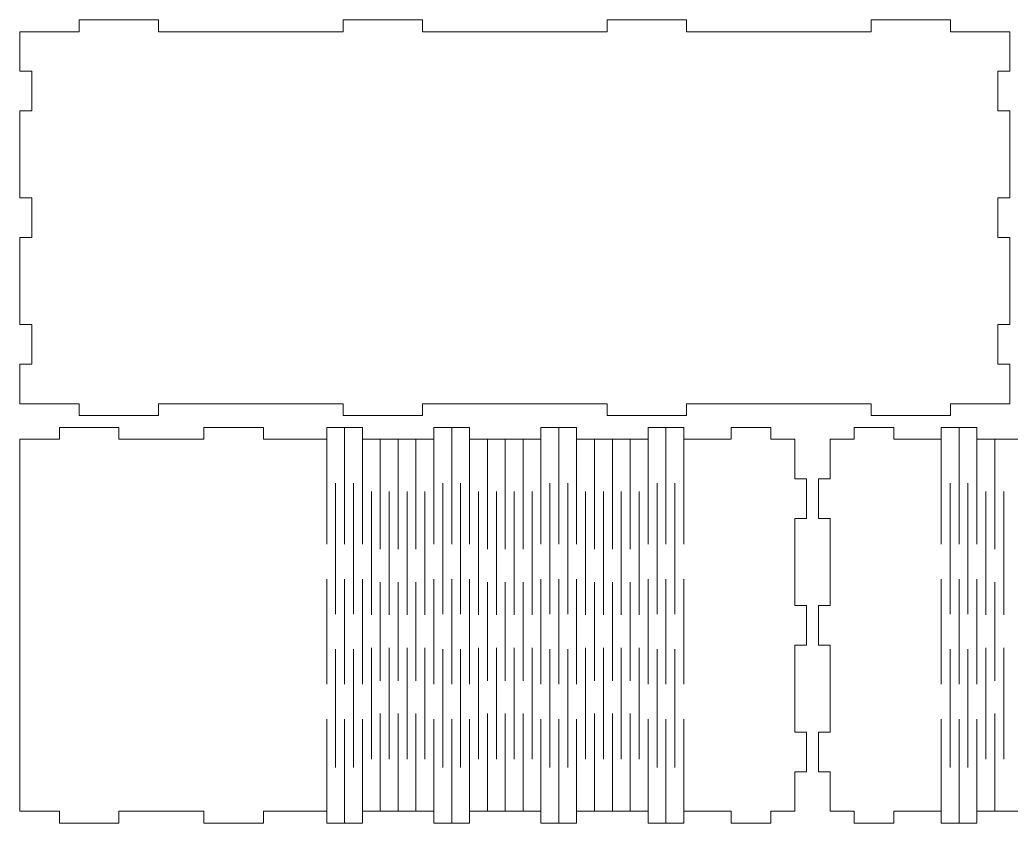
# Model space of a CAD drawing. Header units: millimetres. Extents: x -361 to 361, y -645 to 645.
# Drawn here: x -348.4 to -98.1, y -645.1 to -442.1 of the extents above; entities that cross this region are included whole.
import ezdxf

# ---------------------------------------------------------------- set-up
doc = ezdxf.new("R2010")
doc.units = ezdxf.units.MM
doc.header["$MEASUREMENT"] = 0
doc.layers.add('Camada 1', color=7, linetype='Continuous')

msp = doc.modelspace()

# ---------------------------------------------------------------- linework, layer by layer
at = {"layer": 'Camada 1', "color": 250, "lineweight": 20}
for points, knots in [([(-101.45, -465.1233), (-101.45, -465.1233), (-101.45, -455.1233), (-101.45, -455.1233), (-101.45, -455.1233), (-101.45, -455.1233), (-98.45, -455.1233), (-98.45, -455.1233), (-98.45, -455.1233), (-98.45, -455.1233), (-98.45, -445.1233), (-98.45, -445.1233), (-98.45, -445.1233), (-98.45, -445.1233), (-113.45, -445.1233), (-113.45, -445.1233), (-113.45, -445.1233), (-113.45, -445.1233), (-113.45, -442.1233), (-113.45, -442.1233), (-113.45, -442.1233), (-113.45, -442.1233), (-133.45, -442.1233), (-133.45, -442.1233), (-133.45, -442.1233), (-133.45, -442.1233), (-133.45, -445.1233), (-133.45, -445.1233), (-133.45, -445.1233), (-133.45, -445.1233), (-180.1167, -445.1233), (-180.1167, -445.1233), (-180.1167, -445.1233), (-180.1167, -445.1233), (-180.1167, -442.1233), (-180.1167, -442.1233), (-180.1167, -442.1233), (-180.1167, -442.1233), (-200.1167, -442.1233), (-200.1167, -442.1233), (-200.1167, -442.1233), (-200.1167, -442.1233), (-200.1167, -445.1233), (-200.1167, -445.1233), (-200.1167, -445.1233), (-200.1167, -445.1233), (-246.7833, -445.1233), (-246.7833, -445.1233), (-246.7833, -445.1233), (-246.7833, -445.1233), (-246.7833, -442.1233), (-246.7833, -442.1233), (-246.7833, -442.1233), (-246.7833, -442.1233), (-266.7833, -442.1233), (-266.7833, -442.1233), (-266.7833, -442.1233), (-266.7833, -442.1233), (-266.7833, -445.1233), (-266.7833, -445.1233), (-266.7833, -445.1233), (-266.7833, -445.1233), (-313.45, -445.1233), (-313.45, -445.1233), (-313.45, -445.1233), (-313.45, -445.1233), (-313.45, -442.1233), (-313.45, -442.1233), (-313.45, -442.1233), (-313.45, -442.1233), (-333.45, -442.1233), (-333.45, -442.1233), (-333.45, -442.1233), (-333.45, -442.1233), (-333.45, -445.1233), (-333.45, -445.1233), (-333.45, -445.1233), (-333.45, -445.1233), (-348.45, -445.1233), (-348.45, -445.1233), (-348.45, -445.1233), (-348.45, -445.1233), (-348.45, -455.1233), (-348.45, -455.1233), (-348.45, -455.1233), (-348.45, -455.1233), (-345.45, -455.1233), (-345.45, -455.1233), (-345.45, -455.1233), (-345.45, -455.1233), (-345.45, -465.1233), (-345.45, -465.1233), (-345.45, -465.1233), (-345.45, -465.1233), (-348.45, -465.1233), (-348.45, -465.1233), (-348.45, -465.1233), (-348.45, -465.1233), (-348.45, -487.1233), (-348.45, -487.1233), (-348.45, -487.1233), (-348.45, -487.1233), (-345.45, -487.1233), (-345.45, -487.1233), (-345.45, -487.1233), (-345.45, -487.1233), (-345.45, -497.1233), (-345.45, -497.1233), (-345.45, -497.1233), (-345.45, -497.1233), (-348.45, -497.1233), (-348.45, -497.1233), (-348.45, -497.1233), (-348.45, -497.1233), (-348.45, -519.1233), (-348.45, -519.1233), (-348.45, -519.1233), (-348.45, -519.1233), (-345.45, -519.1233), (-345.45, -519.1233), (-345.45, -519.1233), (-345.45, -519.1233), (-345.45, -529.1233), (-345.45, -529.1233), (-345.45, -529.1233), (-345.45, -529.1233), (-348.45, -529.1233), (-348.45, -529.1233), (-348.45, -529.1233), (-348.45, -529.1233), (-348.45, -539.1233), (-348.45, -539.1233), (-348.45, -539.1233), (-348.45, -539.1233), (-333.45, -539.1233), (-333.45, -539.1233), (-333.45, -539.1233), (-333.45, -539.1233), (-333.45, -542.1233), (-333.45, -542.1233), (-333.45, -542.1233), (-333.45, -542.1233), (-313.45, -542.1233), (-313.45, -542.1233), (-313.45, -542.1233), (-313.45, -542.1233), (-313.45, -539.1233), (-313.45, -539.1233), (-313.45, -539.1233), (-313.45, -539.1233), (-266.7833, -539.1233), (-266.7833, -539.1233), (-266.7833, -539.1233), (-266.7833, -539.1233), (-266.7833, -542.1233), (-266.7833, -542.1233), (-266.7833, -542.1233), (-266.7833, -542.1233), (-246.7833, -542.1233), (-246.7833, -542.1233), (-246.7833, -542.1233), (-246.7833, -542.1233), (-246.7833, -539.1233), (-246.7833, -539.1233), (-246.7833, -539.1233), (-246.7833, -539.1233), (-200.1167, -539.1233), (-200.1167, -539.1233), (-200.1167, -539.1233), (-200.1167, -539.1233), (-200.1167, -542.1233), (-200.1167, -542.1233), (-200.1167, -542.1233), (-200.1167, -542.1233), (-180.1167, -542.1233), (-180.1167, -542.1233), (-180.1167, -542.1233), (-180.1167, -542.1233), (-180.1167, -539.1233), (-180.1167, -539.1233), (-180.1167, -539.1233), (-180.1167, -539.1233), (-133.45, -539.1233), (-133.45, -539.1233), (-133.45, -539.1233), (-133.45, -539.1233), (-133.45, -542.1233), (-133.45, -542.1233), (-133.45, -542.1233), (-133.45, -542.1233), (-113.45, -542.1233), (-113.45, -542.1233), (-113.45, -542.1233), (-113.45, -542.1233), (-113.45, -539.1233), (-113.45, -539.1233), (-113.45, -539.1233), (-113.45, -539.1233), (-98.45, -539.1233), (-98.45, -539.1233), (-98.45, -539.1233), (-98.45, -539.1233), (-98.45, -529.1233), (-98.45, -529.1233), (-98.45, -529.1233), (-98.45, -529.1233), (-101.45, -529.1233), (-101.45, -529.1233), (-101.45, -529.1233), (-101.45, -529.1233), (-101.45, -519.1233), (-101.45, -519.1233), (-101.45, -519.1233), (-101.45, -519.1233), (-98.45, -519.1233), (-98.45, -519.1233), (-98.45, -519.1233), (-98.45, -519.1233), (-98.45, -497.1233), (-98.45, -497.1233), (-98.45, -497.1233), (-98.45, -497.1233), (-101.45, -497.1233), (-101.45, -497.1233), (-101.45, -497.1233), (-101.45, -497.1233), (-101.45, -487.1233), (-101.45, -487.1233), (-101.45, -487.1233), (-101.45, -487.1233), (-98.45, -487.1233), (-98.45, -487.1233), (-98.45, -487.1233), (-98.45, -487.1233), (-98.45, -465.1233), (-98.45, -465.1233), (-98.45, -465.1233), (-98.45, -465.1233), (-101.45, -465.1233), (-101.45, -465.1233)], [0, 0, 0, 0, 0.01639344, 0.01639344, 0.01639344, 0.01639344, 0.03278689, 0.03278689, 0.03278689, 0.03278689, 0.04918033, 0.04918033, 0.04918033, 0.04918033, 0.06557377, 0.06557377, 0.06557377, 0.06557377, 0.08196721, 0.08196721, 0.08196721, 0.08196721, 0.09836066, 0.09836066, 0.09836066, 0.09836066, 0.1147541, 0.1147541, 0.1147541, 0.1147541, 0.13114754, 0.13114754, 0.13114754, 0.13114754, 0.14754098, 0.14754098, 0.14754098, 0.14754098, 0.16393443, 0.16393443, 0.16393443, 0.16393443, 0.18032787, 0.18032787, 0.18032787, 0.18032787, 0.19672131, 0.19672131, 0.19672131, 0.19672131, 0.21311475, 0.21311475, 0.21311475, 0.21311475, 0.2295082, 0.2295082, 0.2295082, 0.2295082, 0.24590164, 0.24590164, 0.24590164, 0.24590164, 0.26229508, 0.26229508, 0.26229508, 0.26229508, 0.27868852, 0.27868852, 0.27868852, 0.27868852, 0.29508197, 0.29508197, 0.29508197, 0.29508197, 0.31147541, 0.31147541, 0.31147541, 0.31147541, 0.32786885, 0.32786885, 0.32786885, 0.32786885, 0.3442623, 0.3442623, 0.3442623, 0.3442623, 0.36065574, 0.36065574, 0.36065574, 0.36065574, 0.37704918, 0.37704918, 0.37704918, 0.37704918, 0.39344262, 0.39344262, 0.39344262, 0.39344262, 0.40983607, 0.40983607, 0.40983607, 0.40983607, 0.42622951, 0.42622951, 0.42622951, 0.42622951, 0.44262295, 0.44262295, 0.44262295, 0.44262295, 0.45901639, 0.45901639, 0.45901639, 0.45901639, 0.47540984, 0.47540984, 0.47540984, 0.47540984, 0.49180328, 0.49180328, 0.49180328, 0.49180328, 0.50819672, 0.50819672, 0.50819672, 0.50819672, 0.52459016, 0.52459016, 0.52459016, 0.52459016, 0.54098361, 0.54098361, 0.54098361, 0.54098361, 0.55737705, 0.55737705, 0.55737705, 0.55737705, 0.57377049, 0.57377049, 0.57377049, 0.57377049, 0.59016393, 0.59016393, 0.59016393, 0.59016393, 0.60655738, 0.60655738, 0.60655738, 0.60655738, 0.62295082, 0.62295082, 0.62295082, 0.62295082, 0.63934426, 0.63934426, 0.63934426, 0.63934426, 0.6557377, 0.6557377, 0.6557377, 0.6557377, 0.67213115, 0.67213115, 0.67213115, 0.67213115, 0.68852459, 0.68852459, 0.68852459, 0.68852459, 0.70491803, 0.70491803, 0.70491803, 0.70491803, 0.72131148, 0.72131148, 0.72131148, 0.72131148, 0.73770492, 0.73770492, 0.73770492, 0.73770492, 0.75409836, 0.75409836, 0.75409836, 0.75409836, 0.7704918, 0.7704918, 0.7704918, 0.7704918, 0.78688525, 0.78688525, 0.78688525, 0.78688525, 0.80327869, 0.80327869, 0.80327869, 0.80327869, 0.81967213, 0.81967213, 0.81967213, 0.81967213, 0.83606557, 0.83606557, 0.83606557, 0.83606557, 0.85245902, 0.85245902, 0.85245902, 0.85245902, 0.86885246, 0.86885246, 0.86885246, 0.86885246, 0.8852459, 0.8852459, 0.8852459, 0.8852459, 0.90163934, 0.90163934, 0.90163934, 0.90163934, 0.91803279, 0.91803279, 0.91803279, 0.91803279, 0.93442623, 0.93442623, 0.93442623, 0.93442623, 0.95081967, 0.95081967, 0.95081967, 0.95081967, 0.96721311, 0.96721311, 0.96721311, 0.96721311, 1, 1, 1, 1]), ([(-243.8895, -645.1233), (-243.8895, -645.1233), (-234.8754, -645.1233), (-234.8754, -645.1233), (-234.8754, -645.1233), (-234.8754, -645.1233), (-234.8754, -642.1233), (-234.8754, -642.1233), (-234.8754, -642.1233), (-234.8754, -642.1233), (-216.8386, -642.1233), (-216.8386, -642.1233), (-216.8386, -642.1233), (-216.8386, -642.1233), (-216.8386, -645.1233), (-216.8386, -645.1233), (-216.8386, -645.1233), (-216.8386, -645.1233), (-207.8245, -645.1233), (-207.8245, -645.1233), (-207.8245, -645.1233), (-207.8245, -645.1233), (-207.8245, -642.1233), (-207.8245, -642.1233), (-207.8245, -642.1233), (-207.8245, -642.1233), (-189.7877, -642.1233), (-189.7877, -642.1233), (-189.7877, -642.1233), (-189.7877, -642.1233), (-189.7877, -645.1233), (-189.7877, -645.1233), (-189.7877, -645.1233), (-189.7877, -645.1233), (-180.7736, -645.1233), (-180.7736, -645.1233), (-180.7736, -645.1233), (-180.7736, -645.1233), (-180.7736, -642.1233), (-180.7736, -642.1233), (-180.7736, -642.1233), (-180.7736, -642.1233), (-168.7668, -642.1233), (-168.7668, -642.1233), (-168.7668, -642.1233), (-168.7668, -642.1233), (-168.7668, -645.1233), (-168.7668, -645.1233), (-168.7668, -645.1233), (-168.7668, -645.1233), (-158.7668, -645.1233), (-158.7668, -645.1233), (-158.7668, -645.1233), (-158.7668, -645.1233), (-158.7668, -642.1233), (-158.7668, -642.1233), (-158.7668, -642.1233), (-158.7668, -642.1233), (-152.7668, -642.1233), (-152.7668, -642.1233), (-152.7668, -642.1233), (-152.7668, -642.1233), (-152.7668, -632.1233), (-152.7668, -632.1233), (-152.7668, -632.1233), (-152.7668, -632.1233), (-149.7668, -632.1233), (-149.7668, -632.1233), (-149.7668, -632.1233), (-149.7668, -632.1233), (-149.7668, -622.1233), (-149.7668, -622.1233), (-149.7668, -622.1233), (-149.7668, -622.1233), (-152.7668, -622.1233), (-152.7668, -622.1233), (-152.7668, -622.1233), (-152.7668, -622.1233), (-152.7668, -600.1233), (-152.7668, -600.1233), (-152.7668, -600.1233), (-152.7668, -600.1233), (-149.7668, -600.1233), (-149.7668, -600.1233), (-149.7668, -600.1233), (-149.7668, -600.1233), (-149.7668, -590.1233), (-149.7668, -590.1233), (-149.7668, -590.1233), (-149.7668, -590.1233), (-152.7668, -590.1233), (-152.7668, -590.1233), (-152.7668, -590.1233), (-152.7668, -590.1233), (-152.7668, -568.1233), (-152.7668, -568.1233), (-152.7668, -568.1233), (-152.7668, -568.1233), (-149.7668, -568.1233), (-149.7668, -568.1233), (-149.7668, -568.1233), (-149.7668, -568.1233), (-149.7668, -558.1233), (-149.7668, -558.1233), (-149.7668, -558.1233), (-149.7668, -558.1233), (-152.7668, -558.1233), (-152.7668, -558.1233), (-152.7668, -558.1233), (-152.7668, -558.1233), (-152.7668, -548.1233), (-152.7668, -548.1233), (-152.7668, -548.1233), (-152.7668, -548.1233), (-158.7668, -548.1233), (-158.7668, -548.1233), (-158.7668, -548.1233), (-158.7668, -548.1233), (-158.7668, -545.1233), (-158.7668, -545.1233), (-158.7668, -545.1233), (-158.7668, -545.1233), (-168.7668, -545.1233), (-168.7668, -545.1233), (-168.7668, -545.1233), (-168.7668, -545.1233), (-168.7668, -548.1233), (-168.7668, -548.1233), (-168.7668, -548.1233), (-168.7668, -548.1233), (-180.7736, -548.1233), (-180.7736, -548.1233), (-180.7736, -548.1233), (-180.7736, -548.1233), (-180.7736, -545.1233), (-180.7736, -545.1233), (-180.7736, -545.1233), (-180.7736, -545.1233), (-189.7877, -545.1233), (-189.7877, -545.1233), (-189.7877, -545.1233), (-189.7877, -545.1233), (-189.7877, -548.1233), (-189.7877, -548.1233), (-189.7877, -548.1233), (-189.7877, -548.1233), (-207.8245, -548.1233), (-207.8245, -548.1233), (-207.8245, -548.1233), (-207.8245, -548.1233), (-207.8245, -545.1233), (-207.8245, -545.1233), (-207.8245, -545.1233), (-207.8245, -545.1233), (-216.8386, -545.1233), (-216.8386, -545.1233), (-216.8386, -545.1233), (-216.8386, -545.1233), (-216.8386, -548.1233), (-216.8386, -548.1233), (-216.8386, -548.1233), (-216.8386, -548.1233), (-234.8754, -548.1233), (-234.8754, -548.1233), (-234.8754, -548.1233), (-234.8754, -548.1233), (-234.8754, -545.1233), (-234.8754, -545.1233), (-234.8754, -545.1233), (-234.8754, -545.1233), (-243.8895, -545.1233), (-243.8895, -545.1233), (-243.8895, -545.1233), (-243.8895, -545.1233), (-243.8895, -548.1233), (-243.8895, -548.1233), (-243.8895, -548.1233), (-243.8895, -548.1233), (-261.9263, -548.1233), (-261.9263, -548.1233), (-261.9263, -548.1233), (-261.9263, -548.1233), (-261.9263, -545.1233), (-261.9263, -545.1233), (-261.9263, -545.1233), (-261.9263, -545.1233), (-270.9404, -545.1233), (-270.9404, -545.1233), (-270.9404, -545.1233), (-270.9404, -545.1233), (-270.9404, -548.1233), (-270.9404, -548.1233), (-270.9404, -548.1233), (-270.9404, -548.1233), (-286.9471, -548.1233), (-286.9471, -548.1233), (-286.9471, -548.1233), (-286.9471, -548.1233), (-286.9471, -545.1233), (-286.9471, -545.1233), (-286.9471, -545.1233), (-286.9471, -545.1233), (-301.9471, -545.1233), (-301.9471, -545.1233), (-301.9471, -545.1233), (-301.9471, -545.1233), (-301.9471, -548.1233), (-301.9471, -548.1233), (-301.9471, -548.1233), (-301.9471, -548.1233), (-323.45, -548.1233), (-323.45, -548.1233), (-323.45, -548.1233), (-323.45, -548.1233), (-323.45, -545.1233), (-323.45, -545.1233), (-323.45, -545.1233), (-323.45, -545.1233), (-338.45, -545.1233), (-338.45, -545.1233), (-338.45, -545.1233), (-338.45, -545.1233), (-338.45, -548.1233), (-338.45, -548.1233), (-338.45, -548.1233), (-338.45, -548.1233), (-348.45, -548.1233), (-348.45, -548.1233), (-348.45, -548.1233), (-348.45, -548.1233), (-348.45, -642.1233), (-348.45, -642.1233), (-348.45, -642.1233), (-348.45, -642.1233), (-338.45, -642.1233), (-338.45, -642.1233), (-338.45, -642.1233), (-338.45, -642.1233), (-338.45, -645.1233), (-338.45, -645.1233), (-338.45, -645.1233), (-338.45, -645.1233), (-323.45, -645.1233), (-323.45, -645.1233), (-323.45, -645.1233), (-323.45, -645.1233), (-323.45, -642.1233), (-323.45, -642.1233), (-323.45, -642.1233), (-323.45, -642.1233), (-301.9471, -642.1233), (-301.9471, -642.1233), (-301.9471, -642.1233), (-301.9471, -642.1233), (-301.9471, -645.1233), (-301.9471, -645.1233), (-301.9471, -645.1233), (-301.9471, -645.1233), (-286.9471, -645.1233), (-286.9471, -645.1233), (-286.9471, -645.1233), (-286.9471, -645.1233), (-286.9471, -642.1233), (-286.9471, -642.1233), (-286.9471, -642.1233), (-286.9471, -642.1233), (-270.9404, -642.1233), (-270.9404, -642.1233), (-270.9404, -642.1233), (-270.9404, -642.1233), (-270.9404, -645.1233), (-270.9404, -645.1233), (-270.9404, -645.1233), (-270.9404, -645.1233), (-261.9263, -645.1233), (-261.9263, -645.1233), (-261.9263, -645.1233), (-261.9263, -645.1233), (-261.9263, -642.1233), (-261.9263, -642.1233), (-261.9263, -642.1233), (-261.9263, -642.1233), (-243.8895, -642.1233), (-243.8895, -642.1233), (-243.8895, -642.1233), (-243.8895, -642.1233), (-243.8895, -645.1233), (-243.8895, -645.1233)], [0, 0, 0, 0, 0.01369863, 0.01369863, 0.01369863, 0.01369863, 0.02739726, 0.02739726, 0.02739726, 0.02739726, 0.04109589, 0.04109589, 0.04109589, 0.04109589, 0.05479452, 0.05479452, 0.05479452, 0.05479452, 0.06849315, 0.06849315, 0.06849315, 0.06849315, 0.08219178, 0.08219178, 0.08219178, 0.08219178, 0.09589041, 0.09589041, 0.09589041, 0.09589041, 0.10958904, 0.10958904, 0.10958904, 0.10958904, 0.12328767, 0.12328767, 0.12328767, 0.12328767, 0.1369863, 0.1369863, 0.1369863, 0.1369863, 0.15068493, 0.15068493, 0.15068493, 0.15068493, 0.16438356, 0.16438356, 0.16438356, 0.16438356, 0.17808219, 0.17808219, 0.17808219, 0.17808219, 0.19178082, 0.19178082, 0.19178082, 0.19178082, 0.20547945, 0.20547945, 0.20547945, 0.20547945, 0.21917808, 0.21917808, 0.21917808, 0.21917808, 0.23287671, 0.23287671, 0.23287671, 0.23287671, 0.24657534, 0.24657534, 0.24657534, 0.24657534, 0.26027397, 0.26027397, 0.26027397, 0.26027397, 0.2739726, 0.2739726, 0.2739726, 0.2739726, 0.28767123, 0.28767123, 0.28767123, 0.28767123, 0.30136986, 0.30136986, 0.30136986, 0.30136986, 0.31506849, 0.31506849, 0.31506849, 0.31506849, 0.32876712, 0.32876712, 0.32876712, 0.32876712, 0.34246575, 0.34246575, 0.34246575, 0.34246575, 0.35616438, 0.35616438, 0.35616438, 0.35616438, 0.36986301, 0.36986301, 0.36986301, 0.36986301, 0.38356164, 0.38356164, 0.38356164, 0.38356164, 0.39726027, 0.39726027, 0.39726027, 0.39726027, 0.4109589, 0.4109589, 0.4109589, 0.4109589, 0.42465753, 0.42465753, 0.42465753, 0.42465753, 0.43835616, 0.43835616, 0.43835616, 0.43835616, 0.45205479, 0.45205479, 0.45205479, 0.45205479, 0.46575342, 0.46575342, 0.46575342, 0.46575342, 0.47945205, 0.47945205, 0.47945205, 0.47945205, 0.49315068, 0.49315068, 0.49315068, 0.49315068, 0.50684932, 0.50684932, 0.50684932, 0.50684932, 0.52054795, 0.52054795, 0.52054795, 0.52054795, 0.53424658, 0.53424658, 0.53424658, 0.53424658, 0.54794521, 0.54794521, 0.54794521, 0.54794521, 0.56164384, 0.56164384, 0.56164384, 0.56164384, 0.57534247, 0.57534247, 0.57534247, 0.57534247, 0.5890411, 0.5890411, 0.5890411, 0.5890411, 0.60273973, 0.60273973, 0.60273973, 0.60273973, 0.61643836, 0.61643836, 0.61643836, 0.61643836, 0.63013699, 0.63013699, 0.63013699, 0.63013699, 0.64383562, 0.64383562, 0.64383562, 0.64383562, 0.65753425, 0.65753425, 0.65753425, 0.65753425, 0.67123288, 0.67123288, 0.67123288, 0.67123288, 0.68493151, 0.68493151, 0.68493151, 0.68493151, 0.69863014, 0.69863014, 0.69863014, 0.69863014, 0.71232877, 0.71232877, 0.71232877, 0.71232877, 0.7260274, 0.7260274, 0.7260274, 0.7260274, 0.73972603, 0.73972603, 0.73972603, 0.73972603, 0.75342466, 0.75342466, 0.75342466, 0.75342466, 0.76712329, 0.76712329, 0.76712329, 0.76712329, 0.78082192, 0.78082192, 0.78082192, 0.78082192, 0.79452055, 0.79452055, 0.79452055, 0.79452055, 0.80821918, 0.80821918, 0.80821918, 0.80821918, 0.82191781, 0.82191781, 0.82191781, 0.82191781, 0.83561644, 0.83561644, 0.83561644, 0.83561644, 0.84931507, 0.84931507, 0.84931507, 0.84931507, 0.8630137, 0.8630137, 0.8630137, 0.8630137, 0.87671233, 0.87671233, 0.87671233, 0.87671233, 0.89041096, 0.89041096, 0.89041096, 0.89041096, 0.90410959, 0.90410959, 0.90410959, 0.90410959, 0.91780822, 0.91780822, 0.91780822, 0.91780822, 0.93150685, 0.93150685, 0.93150685, 0.93150685, 0.94520548, 0.94520548, 0.94520548, 0.94520548, 0.95890411, 0.95890411, 0.95890411, 0.95890411, 0.97260274, 0.97260274, 0.97260274, 0.97260274, 1, 1, 1, 1]), ([(-52.6441, -645.1233), (-52.6441, -645.1233), (-61.6582, -645.1233), (-61.6582, -645.1233), (-61.6582, -645.1233), (-61.6582, -645.1233), (-61.6582, -642.1233), (-61.6582, -642.1233), (-61.6582, -642.1233), (-61.6582, -642.1233), (-79.695, -642.1233), (-79.695, -642.1233), (-79.695, -642.1233), (-79.695, -642.1233), (-79.695, -645.1233), (-79.695, -645.1233), (-79.695, -645.1233), (-79.695, -645.1233), (-88.7091, -645.1233), (-88.7091, -645.1233), (-88.7091, -645.1233), (-88.7091, -645.1233), (-88.7091, -642.1233), (-88.7091, -642.1233), (-88.7091, -642.1233), (-88.7091, -642.1233), (-106.7459, -642.1233), (-106.7459, -642.1233), (-106.7459, -642.1233), (-106.7459, -642.1233), (-106.7459, -645.1233), (-106.7459, -645.1233), (-106.7459, -645.1233), (-106.7459, -645.1233), (-115.76, -645.1233), (-115.76, -645.1233), (-115.76, -645.1233), (-115.76, -645.1233), (-115.76, -642.1233), (-115.76, -642.1233), (-115.76, -642.1233), (-115.76, -642.1233), (-127.7668, -642.1233), (-127.7668, -642.1233), (-127.7668, -642.1233), (-127.7668, -642.1233), (-127.7668, -645.1233), (-127.7668, -645.1233), (-127.7668, -645.1233), (-127.7668, -645.1233), (-137.7668, -645.1233), (-137.7668, -645.1233), (-137.7668, -645.1233), (-137.7668, -645.1233), (-137.7668, -642.1233), (-137.7668, -642.1233), (-137.7668, -642.1233), (-137.7668, -642.1233), (-143.7668, -642.1233), (-143.7668, -642.1233), (-143.7668, -642.1233), (-143.7668, -642.1233), (-143.7668, -632.1233), (-143.7668, -632.1233), (-143.7668, -632.1233), (-143.7668, -632.1233), (-146.7668, -632.1233), (-146.7668, -632.1233), (-146.7668, -632.1233), (-146.7668, -632.1233), (-146.7668, -622.1233), (-146.7668, -622.1233), (-146.7668, -622.1233), (-146.7668, -622.1233), (-143.7668, -622.1233), (-143.7668, -622.1233), (-143.7668, -622.1233), (-143.7668, -622.1233), (-143.7668, -600.1233), (-143.7668, -600.1233), (-143.7668, -600.1233), (-143.7668, -600.1233), (-146.7668, -600.1233), (-146.7668, -600.1233), (-146.7668, -600.1233), (-146.7668, -600.1233), (-146.7668, -590.1233), (-146.7668, -590.1233), (-146.7668, -590.1233), (-146.7668, -590.1233), (-143.7668, -590.1233), (-143.7668, -590.1233), (-143.7668, -590.1233), (-143.7668, -590.1233), (-143.7668, -568.1233), (-143.7668, -568.1233), (-143.7668, -568.1233), (-143.7668, -568.1233), (-146.7668, -568.1233), (-146.7668, -568.1233), (-146.7668, -568.1233), (-146.7668, -568.1233), (-146.7668, -558.1233), (-146.7668, -558.1233), (-146.7668, -558.1233), (-146.7668, -558.1233), (-143.7668, -558.1233), (-143.7668, -558.1233), (-143.7668, -558.1233), (-143.7668, -558.1233), (-143.7668, -548.1233), (-143.7668, -548.1233), (-143.7668, -548.1233), (-143.7668, -548.1233), (-137.7668, -548.1233), (-137.7668, -548.1233), (-137.7668, -548.1233), (-137.7668, -548.1233), (-137.7668, -545.1233), (-137.7668, -545.1233), (-137.7668, -545.1233), (-137.7668, -545.1233), (-127.7668, -545.1233), (-127.7668, -545.1233), (-127.7668, -545.1233), (-127.7668, -545.1233), (-127.7668, -548.1233), (-127.7668, -548.1233), (-127.7668, -548.1233), (-127.7668, -548.1233), (-115.76, -548.1233), (-115.76, -548.1233), (-115.76, -548.1233), (-115.76, -548.1233), (-115.76, -545.1233), (-115.76, -545.1233), (-115.76, -545.1233), (-115.76, -545.1233), (-106.7459, -545.1233), (-106.7459, -545.1233), (-106.7459, -545.1233), (-106.7459, -545.1233), (-106.7459, -548.1233), (-106.7459, -548.1233), (-106.7459, -548.1233), (-106.7459, -548.1233), (-88.7091, -548.1233), (-88.7091, -548.1233), (-88.7091, -548.1233), (-88.7091, -548.1233), (-88.7091, -545.1233), (-88.7091, -545.1233), (-88.7091, -545.1233), (-88.7091, -545.1233), (-79.695, -545.1233), (-79.695, -545.1233), (-79.695, -545.1233), (-79.695, -545.1233), (-79.695, -548.1233), (-79.695, -548.1233), (-79.695, -548.1233), (-79.695, -548.1233), (-61.6582, -548.1233), (-61.6582, -548.1233), (-61.6582, -548.1233), (-61.6582, -548.1233), (-61.6582, -545.1233), (-61.6582, -545.1233), (-61.6582, -545.1233), (-61.6582, -545.1233), (-52.6441, -545.1233), (-52.6441, -545.1233), (-52.6441, -545.1233), (-52.6441, -545.1233), (-52.6441, -548.1233), (-52.6441, -548.1233), (-52.6441, -548.1233), (-52.6441, -548.1233), (-34.6073, -548.1233), (-34.6073, -548.1233), (-34.6073, -548.1233), (-34.6073, -548.1233), (-34.6073, -545.1233), (-34.6073, -545.1233), (-34.6073, -545.1233), (-34.6073, -545.1233), (-25.5932, -545.1233), (-25.5932, -545.1233), (-25.5932, -545.1233), (-25.5932, -545.1233), (-25.5932, -548.1233), (-25.5932, -548.1233), (-25.5932, -548.1233), (-25.5932, -548.1233), (-9.5865, -548.1233), (-9.5865, -548.1233), (-9.5865, -548.1233), (-9.5865, -548.1233), (-9.5865, -545.1233), (-9.5865, -545.1233), (-9.5865, -545.1233), (-9.5865, -545.1233), (5.4135, -545.1233), (5.4135, -545.1233), (5.4135, -545.1233), (5.4135, -545.1233), (5.4135, -548.1233), (5.4135, -548.1233), (5.4135, -548.1233), (5.4135, -548.1233), (26.9164, -548.1233), (26.9164, -548.1233), (26.9164, -548.1233), (26.9164, -548.1233), (26.9164, -545.1233), (26.9164, -545.1233), (26.9164, -545.1233), (26.9164, -545.1233), (41.9164, -545.1233), (41.9164, -545.1233), (41.9164, -545.1233), (41.9164, -545.1233), (41.9164, -548.1233), (41.9164, -548.1233), (41.9164, -548.1233), (41.9164, -548.1233), (51.9164, -548.1233), (51.9164, -548.1233), (51.9164, -548.1233), (51.9164, -548.1233), (51.9164, -642.1233), (51.9164, -642.1233), (51.9164, -642.1233), (51.9164, -642.1233), (41.9164, -642.1233), (41.9164, -642.1233), (41.9164, -642.1233), (41.9164, -642.1233), (41.9164, -645.1233), (41.9164, -645.1233), (41.9164, -645.1233), (41.9164, -645.1233), (26.9164, -645.1233), (26.9164, -645.1233), (26.9164, -645.1233), (26.9164, -645.1233), (26.9164, -642.1233), (26.9164, -642.1233), (26.9164, -642.1233), (26.9164, -642.1233), (5.4135, -642.1233), (5.4135, -642.1233), (5.4135, -642.1233), (5.4135, -642.1233), (5.4135, -645.1233), (5.4135, -645.1233), (5.4135, -645.1233), (5.4135, -645.1233), (-9.5865, -645.1233), (-9.5865, -645.1233), (-9.5865, -645.1233), (-9.5865, -645.1233), (-9.5865, -642.1233), (-9.5865, -642.1233), (-9.5865, -642.1233), (-9.5865, -642.1233), (-25.5932, -642.1233), (-25.5932, -642.1233), (-25.5932, -642.1233), (-25.5932, -642.1233), (-25.5932, -645.1233), (-25.5932, -645.1233), (-25.5932, -645.1233), (-25.5932, -645.1233), (-34.6073, -645.1233), (-34.6073, -645.1233), (-34.6073, -645.1233), (-34.6073, -645.1233), (-34.6073, -642.1233), (-34.6073, -642.1233), (-34.6073, -642.1233), (-34.6073, -642.1233), (-52.6441, -642.1233), (-52.6441, -642.1233), (-52.6441, -642.1233), (-52.6441, -642.1233), (-52.6441, -645.1233), (-52.6441, -645.1233)], [0, 0, 0, 0, 0.01369863, 0.01369863, 0.01369863, 0.01369863, 0.02739726, 0.02739726, 0.02739726, 0.02739726, 0.04109589, 0.04109589, 0.04109589, 0.04109589, 0.05479452, 0.05479452, 0.05479452, 0.05479452, 0.06849315, 0.06849315, 0.06849315, 0.06849315, 0.08219178, 0.08219178, 0.08219178, 0.08219178, 0.09589041, 0.09589041, 0.09589041, 0.09589041, 0.10958904, 0.10958904, 0.10958904, 0.10958904, 0.12328767, 0.12328767, 0.12328767, 0.12328767, 0.1369863, 0.1369863, 0.1369863, 0.1369863, 0.15068493, 0.15068493, 0.15068493, 0.15068493, 0.16438356, 0.16438356, 0.16438356, 0.16438356, 0.17808219, 0.17808219, 0.17808219, 0.17808219, 0.19178082, 0.19178082, 0.19178082, 0.19178082, 0.20547945, 0.20547945, 0.20547945, 0.20547945, 0.21917808, 0.21917808, 0.21917808, 0.21917808, 0.23287671, 0.23287671, 0.23287671, 0.23287671, 0.24657534, 0.24657534, 0.24657534, 0.24657534, 0.26027397, 0.26027397, 0.26027397, 0.26027397, 0.2739726, 0.2739726, 0.2739726, 0.2739726, 0.28767123, 0.28767123, 0.28767123, 0.28767123, 0.30136986, 0.30136986, 0.30136986, 0.30136986, 0.31506849, 0.31506849, 0.31506849, 0.31506849, 0.32876712, 0.32876712, 0.32876712, 0.32876712, 0.34246575, 0.34246575, 0.34246575, 0.34246575, 0.35616438, 0.35616438, 0.35616438, 0.35616438, 0.36986301, 0.36986301, 0.36986301, 0.36986301, 0.38356164, 0.38356164, 0.38356164, 0.38356164, 0.39726027, 0.39726027, 0.39726027, 0.39726027, 0.4109589, 0.4109589, 0.4109589, 0.4109589, 0.42465753, 0.42465753, 0.42465753, 0.42465753, 0.43835616, 0.43835616, 0.43835616, 0.43835616, 0.45205479, 0.45205479, 0.45205479, 0.45205479, 0.46575342, 0.46575342, 0.46575342, 0.46575342, 0.47945205, 0.47945205, 0.47945205, 0.47945205, 0.49315068, 0.49315068, 0.49315068, 0.49315068, 0.50684932, 0.50684932, 0.50684932, 0.50684932, 0.52054795, 0.52054795, 0.52054795, 0.52054795, 0.53424658, 0.53424658, 0.53424658, 0.53424658, 0.54794521, 0.54794521, 0.54794521, 0.54794521, 0.56164384, 0.56164384, 0.56164384, 0.56164384, 0.57534247, 0.57534247, 0.57534247, 0.57534247, 0.5890411, 0.5890411, 0.5890411, 0.5890411, 0.60273973, 0.60273973, 0.60273973, 0.60273973, 0.61643836, 0.61643836, 0.61643836, 0.61643836, 0.63013699, 0.63013699, 0.63013699, 0.63013699, 0.64383562, 0.64383562, 0.64383562, 0.64383562, 0.65753425, 0.65753425, 0.65753425, 0.65753425, 0.67123288, 0.67123288, 0.67123288, 0.67123288, 0.68493151, 0.68493151, 0.68493151, 0.68493151, 0.69863014, 0.69863014, 0.69863014, 0.69863014, 0.71232877, 0.71232877, 0.71232877, 0.71232877, 0.7260274, 0.7260274, 0.7260274, 0.7260274, 0.73972603, 0.73972603, 0.73972603, 0.73972603, 0.75342466, 0.75342466, 0.75342466, 0.75342466, 0.76712329, 0.76712329, 0.76712329, 0.76712329, 0.78082192, 0.78082192, 0.78082192, 0.78082192, 0.79452055, 0.79452055, 0.79452055, 0.79452055, 0.80821918, 0.80821918, 0.80821918, 0.80821918, 0.82191781, 0.82191781, 0.82191781, 0.82191781, 0.83561644, 0.83561644, 0.83561644, 0.83561644, 0.84931507, 0.84931507, 0.84931507, 0.84931507, 0.8630137, 0.8630137, 0.8630137, 0.8630137, 0.87671233, 0.87671233, 0.87671233, 0.87671233, 0.89041096, 0.89041096, 0.89041096, 0.89041096, 0.90410959, 0.90410959, 0.90410959, 0.90410959, 0.91780822, 0.91780822, 0.91780822, 0.91780822, 0.93150685, 0.93150685, 0.93150685, 0.93150685, 0.94520548, 0.94520548, 0.94520548, 0.94520548, 0.95890411, 0.95890411, 0.95890411, 0.95890411, 0.97260274, 0.97260274, 0.97260274, 0.97260274, 1, 1, 1, 1])]:
    msp.add_open_spline(points, degree=3, knots=knots, dxfattribs=at)
for points in [[(-266.4331, -545.1233), (-266.4331, -545.1233), (-266.4331, -574.654), (-266.4331, -574.654)], [(-239.3822, -545.1233), (-239.3822, -545.1233), (-239.3822, -574.654), (-239.3822, -574.654)], [(-212.3313, -545.1233), (-212.3313, -545.1233), (-212.3313, -574.654), (-212.3313, -574.654)], [(-185.2804, -545.1233), (-185.2804, -545.1233), (-185.2804, -574.654), (-185.2804, -574.654)], [(-111.2532, -545.1233), (-111.2532, -545.1233), (-111.2532, -574.654), (-111.2532, -574.654)], [(-270.9402, -548.1233), (-270.9402, -548.1233), (-270.9402, -574.654), (-270.9402, -574.654)], [(-261.9263, -548.1233), (-261.9263, -548.1233), (-261.9263, -574.654), (-261.9263, -574.654)], [(-257.4147, -548.1233), (-257.4147, -548.1233), (-257.4147, -575.8822), (-257.4147, -575.8822)], [(-252.9079, -548.1233), (-252.9079, -548.1233), (-252.9079, -575.8822), (-252.9079, -575.8822)], [(-248.4011, -548.1233), (-248.4011, -548.1233), (-248.4011, -575.8822), (-248.4011, -575.8822)], [(-243.8893, -548.1233), (-243.8893, -548.1233), (-243.8893, -574.654), (-243.8893, -574.654)], [(-234.8754, -548.1233), (-234.8754, -548.1233), (-234.8754, -574.654), (-234.8754, -574.654)], [(-230.3638, -548.1233), (-230.3638, -548.1233), (-230.3638, -575.8822), (-230.3638, -575.8822)], [(-225.857, -548.1233), (-225.857, -548.1233), (-225.857, -575.8822), (-225.857, -575.8822)], [(-221.3502, -548.1233), (-221.3502, -548.1233), (-221.3502, -575.8822), (-221.3502, -575.8822)], [(-216.8384, -548.1233), (-216.8384, -548.1233), (-216.8384, -574.654), (-216.8384, -574.654)], [(-207.8245, -548.1233), (-207.8245, -548.1233), (-207.8245, -574.654), (-207.8245, -574.654)], [(-203.3079, -548.1233), (-203.3079, -548.1233), (-203.3079, -575.8822), (-203.3079, -575.8822)], [(-198.8011, -548.1233), (-198.8011, -548.1233), (-198.8011, -575.8822), (-198.8011, -575.8822)], [(-194.2943, -548.1233), (-194.2943, -548.1233), (-194.2943, -575.8822), (-194.2943, -575.8822)], [(-189.7875, -548.1233), (-189.7875, -548.1233), (-189.7875, -574.654), (-189.7875, -574.654)], [(-180.7736, -548.1233), (-180.7736, -548.1233), (-180.7736, -574.654), (-180.7736, -574.654)], [(-115.76, -548.1233), (-115.76, -548.1233), (-115.76, -574.654), (-115.76, -574.654)], [(-106.7461, -548.1233), (-106.7461, -548.1233), (-106.7461, -574.654), (-106.7461, -574.654)], [(-102.2393, -548.1233), (-102.2393, -548.1233), (-102.2393, -575.8822), (-102.2393, -575.8822)], [(-268.6867, -559.1778), (-268.6867, -559.1778), (-268.6867, -592.3412), (-268.6867, -592.3412)], [(-264.1797, -559.1778), (-264.1797, -559.1778), (-264.1797, -592.3412), (-264.1797, -592.3412)], [(-241.6358, -559.1778), (-241.6358, -559.1778), (-241.6358, -592.3412), (-241.6358, -592.3412)], [(-237.1288, -559.1778), (-237.1288, -559.1778), (-237.1288, -592.3412), (-237.1288, -592.3412)], [(-214.5849, -559.1778), (-214.5849, -559.1778), (-214.5849, -592.3412), (-214.5849, -592.3412)], [(-210.0779, -559.1778), (-210.0779, -559.1778), (-210.0779, -592.3412), (-210.0779, -592.3412)], [(-187.534, -559.1778), (-187.534, -559.1778), (-187.534, -592.3412), (-187.534, -592.3412)], [(-183.027, -559.1778), (-183.027, -559.1778), (-183.027, -592.3412), (-183.027, -592.3412)], [(-113.5066, -559.1778), (-113.5066, -559.1778), (-113.5066, -592.3412), (-113.5066, -592.3412)], [(-108.9996, -559.1778), (-108.9996, -559.1778), (-108.9996, -592.3412), (-108.9996, -592.3412)], [(-259.6681, -561.3345), (-259.6681, -561.3345), (-259.6681, -592.5081), (-259.6681, -592.5081)], [(-255.1613, -561.3345), (-255.1613, -561.3345), (-255.1613, -592.5081), (-255.1613, -592.5081)], [(-250.6545, -561.3345), (-250.6545, -561.3345), (-250.6545, -592.5081), (-250.6545, -592.5081)], [(-246.1477, -561.3345), (-246.1477, -561.3345), (-246.1477, -592.5081), (-246.1477, -592.5081)], [(-232.6172, -561.3345), (-232.6172, -561.3345), (-232.6172, -592.5081), (-232.6172, -592.5081)], [(-228.1104, -561.3345), (-228.1104, -561.3345), (-228.1104, -592.5081), (-228.1104, -592.5081)], [(-223.6036, -561.3345), (-223.6036, -561.3345), (-223.6036, -592.5081), (-223.6036, -592.5081)], [(-219.0968, -561.3345), (-219.0968, -561.3345), (-219.0968, -592.5081), (-219.0968, -592.5081)], [(-205.5613, -561.3345), (-205.5613, -561.3345), (-205.5613, -592.5081), (-205.5613, -592.5081)], [(-201.0545, -561.3345), (-201.0545, -561.3345), (-201.0545, -592.5081), (-201.0545, -592.5081)], [(-196.5477, -561.3345), (-196.5477, -561.3345), (-196.5477, -592.5081), (-196.5477, -592.5081)], [(-192.0409, -561.3345), (-192.0409, -561.3345), (-192.0409, -592.5081), (-192.0409, -592.5081)], [(-104.4927, -561.3345), (-104.4927, -561.3345), (-104.4927, -592.5081), (-104.4927, -592.5081)], [(-99.9859, -561.3345), (-99.9859, -561.3345), (-99.9859, -592.5081), (-99.9859, -592.5081)], [(-270.9402, -583.4975), (-270.9402, -583.4975), (-270.9402, -610.0281), (-270.9402, -610.0281)], [(-266.4331, -583.4975), (-266.4331, -583.4975), (-266.4331, -610.0281), (-266.4331, -610.0281)], [(-261.9263, -583.4975), (-261.9263, -583.4975), (-261.9263, -610.0281), (-261.9263, -610.0281)], [(-257.4147, -584.195), (-257.4147, -584.195), (-257.4147, -609.1338), (-257.4147, -609.1338)], [(-252.9079, -584.195), (-252.9079, -584.195), (-252.9079, -609.1338), (-252.9079, -609.1338)], [(-248.4011, -584.195), (-248.4011, -584.195), (-248.4011, -609.1338), (-248.4011, -609.1338)], [(-243.8893, -583.4975), (-243.8893, -583.4975), (-243.8893, -610.0281), (-243.8893, -610.0281)], [(-239.3822, -583.4975), (-239.3822, -583.4975), (-239.3822, -610.0281), (-239.3822, -610.0281)], [(-234.8754, -583.4975), (-234.8754, -583.4975), (-234.8754, -610.0281), (-234.8754, -610.0281)], [(-230.3638, -584.195), (-230.3638, -584.195), (-230.3638, -609.1338), (-230.3638, -609.1338)], [(-225.857, -584.195), (-225.857, -584.195), (-225.857, -609.1338), (-225.857, -609.1338)], [(-221.3502, -584.195), (-221.3502, -584.195), (-221.3502, -609.1338), (-221.3502, -609.1338)], [(-216.8384, -583.4975), (-216.8384, -583.4975), (-216.8384, -610.0281), (-216.8384, -610.0281)], [(-212.3313, -583.4975), (-212.3313, -583.4975), (-212.3313, -610.0281), (-212.3313, -610.0281)], [(-207.8245, -583.4975), (-207.8245, -583.4975), (-207.8245, -610.0281), (-207.8245, -610.0281)], [(-203.3079, -584.195), (-203.3079, -584.195), (-203.3079, -609.1338), (-203.3079, -609.1338)], [(-198.8011, -584.195), (-198.8011, -584.195), (-198.8011, -609.1338), (-198.8011, -609.1338)], [(-194.2943, -584.195), (-194.2943, -584.195), (-194.2943, -609.1338), (-194.2943, -609.1338)], [(-189.7875, -583.4975), (-189.7875, -583.4975), (-189.7875, -610.0281), (-189.7875, -610.0281)], [(-185.2804, -583.4975), (-185.2804, -583.4975), (-185.2804, -610.0281), (-185.2804, -610.0281)], [(-180.7736, -583.4975), (-180.7736, -583.4975), (-180.7736, -610.0281), (-180.7736, -610.0281)], [(-115.76, -583.4975), (-115.76, -583.4975), (-115.76, -610.0281), (-115.76, -610.0281)], [(-111.2532, -583.4975), (-111.2532, -583.4975), (-111.2532, -610.0281), (-111.2532, -610.0281)], [(-106.7461, -583.4975), (-106.7461, -583.4975), (-106.7461, -610.0281), (-106.7461, -610.0281)], [(-102.2393, -584.195), (-102.2393, -584.195), (-102.2393, -609.1338), (-102.2393, -609.1338)], [(-259.6681, -600.8209), (-259.6681, -600.8209), (-259.6681, -628.9121), (-259.6681, -628.9121)], [(-255.1613, -600.8209), (-255.1613, -600.8209), (-255.1613, -628.9121), (-255.1613, -628.9121)], [(-250.6545, -600.8209), (-250.6545, -600.8209), (-250.6545, -628.9121), (-250.6545, -628.9121)], [(-246.1477, -600.8209), (-246.1477, -600.8209), (-246.1477, -628.9121), (-246.1477, -628.9121)], [(-232.6172, -600.8209), (-232.6172, -600.8209), (-232.6172, -628.9121), (-232.6172, -628.9121)], [(-228.1104, -600.8209), (-228.1104, -600.8209), (-228.1104, -628.9121), (-228.1104, -628.9121)], [(-223.6036, -600.8209), (-223.6036, -600.8209), (-223.6036, -628.9121), (-223.6036, -628.9121)], [(-219.0968, -600.8209), (-219.0968, -600.8209), (-219.0968, -628.9121), (-219.0968, -628.9121)], [(-205.5613, -600.8209), (-205.5613, -600.8209), (-205.5613, -628.9121), (-205.5613, -628.9121)], [(-201.0545, -600.8209), (-201.0545, -600.8209), (-201.0545, -628.9121), (-201.0545, -628.9121)], [(-196.5477, -600.8209), (-196.5477, -600.8209), (-196.5477, -628.9121), (-196.5477, -628.9121)], [(-192.0409, -600.8209), (-192.0409, -600.8209), (-192.0409, -628.9121), (-192.0409, -628.9121)], [(-104.4927, -600.8209), (-104.4927, -600.8209), (-104.4927, -628.9121), (-104.4927, -628.9121)], [(-99.9859, -600.8209), (-99.9859, -600.8209), (-99.9859, -628.9121), (-99.9859, -628.9121)], [(-268.6867, -601.1846), (-268.6867, -601.1846), (-268.6867, -631.0688), (-268.6867, -631.0688)], [(-264.1797, -601.1846), (-264.1797, -601.1846), (-264.1797, -631.0688), (-264.1797, -631.0688)], [(-241.6358, -601.1846), (-241.6358, -601.1846), (-241.6358, -631.0688), (-241.6358, -631.0688)], [(-237.1288, -601.1846), (-237.1288, -601.1846), (-237.1288, -631.0688), (-237.1288, -631.0688)], [(-214.5849, -601.1846), (-214.5849, -601.1846), (-214.5849, -631.0688), (-214.5849, -631.0688)], [(-210.0779, -601.1846), (-210.0779, -601.1846), (-210.0779, -631.0688), (-210.0779, -631.0688)], [(-187.534, -601.1846), (-187.534, -601.1846), (-187.534, -631.0688), (-187.534, -631.0688)], [(-183.027, -601.1846), (-183.027, -601.1846), (-183.027, -631.0688), (-183.027, -631.0688)], [(-113.5066, -601.1846), (-113.5066, -601.1846), (-113.5066, -631.0688), (-113.5066, -631.0688)], [(-108.9996, -601.1846), (-108.9996, -601.1846), (-108.9996, -631.0688), (-108.9996, -631.0688)], [(-257.4147, -617.4469), (-257.4147, -617.4469), (-257.4147, -642.1233), (-257.4147, -642.1233)], [(-252.9079, -617.4469), (-252.9079, -617.4469), (-252.9079, -642.1233), (-252.9079, -642.1233)], [(-248.4011, -617.4469), (-248.4011, -617.4469), (-248.4011, -642.1233), (-248.4011, -642.1233)], [(-230.3638, -617.4469), (-230.3638, -617.4469), (-230.3638, -642.1233), (-230.3638, -642.1233)], [(-225.857, -617.4469), (-225.857, -617.4469), (-225.857, -642.1233), (-225.857, -642.1233)], [(-221.3502, -617.4469), (-221.3502, -617.4469), (-221.3502, -642.1233), (-221.3502, -642.1233)], [(-203.3079, -617.4469), (-203.3079, -617.4469), (-203.3079, -642.1233), (-203.3079, -642.1233)], [(-198.8011, -617.4469), (-198.8011, -617.4469), (-198.8011, -642.1233), (-198.8011, -642.1233)], [(-194.2943, -617.4469), (-194.2943, -617.4469), (-194.2943, -642.1233), (-194.2943, -642.1233)], [(-102.2393, -617.4469), (-102.2393, -617.4469), (-102.2393, -642.1233), (-102.2393, -642.1233)], [(-270.9402, -618.8718), (-270.9402, -618.8718), (-270.9402, -642.1233), (-270.9402, -642.1233)], [(-266.4331, -618.8718), (-266.4331, -618.8718), (-266.4331, -645.1233), (-266.4331, -645.1233)], [(-261.9263, -618.8718), (-261.9263, -618.8718), (-261.9263, -642.1233), (-261.9263, -642.1233)], [(-243.8893, -618.8718), (-243.8893, -618.8718), (-243.8893, -642.1233), (-243.8893, -642.1233)], [(-239.3822, -618.8718), (-239.3822, -618.8718), (-239.3822, -645.1233), (-239.3822, -645.1233)], [(-234.8754, -618.8718), (-234.8754, -618.8718), (-234.8754, -642.1233), (-234.8754, -642.1233)], [(-216.8384, -618.8718), (-216.8384, -618.8718), (-216.8384, -642.1233), (-216.8384, -642.1233)], [(-212.3313, -618.8718), (-212.3313, -618.8718), (-212.3313, -645.1233), (-212.3313, -645.1233)], [(-207.8245, -618.8718), (-207.8245, -618.8718), (-207.8245, -642.1233), (-207.8245, -642.1233)], [(-189.7875, -618.8718), (-189.7875, -618.8718), (-189.7875, -642.1233), (-189.7875, -642.1233)], [(-185.2804, -618.8718), (-185.2804, -618.8718), (-185.2804, -645.1233), (-185.2804, -645.1233)], [(-180.7736, -618.8718), (-180.7736, -618.8718), (-180.7736, -642.1233), (-180.7736, -642.1233)], [(-115.76, -618.8718), (-115.76, -618.8718), (-115.76, -642.1233), (-115.76, -642.1233)], [(-111.2532, -618.8718), (-111.2532, -618.8718), (-111.2532, -645.1233), (-111.2532, -645.1233)], [(-106.7461, -618.8718), (-106.7461, -618.8718), (-106.7461, -642.1233), (-106.7461, -642.1233)]]:
    msp.add_open_spline(points, degree=3, dxfattribs=at)

doc.saveas('drawing.dxf')
